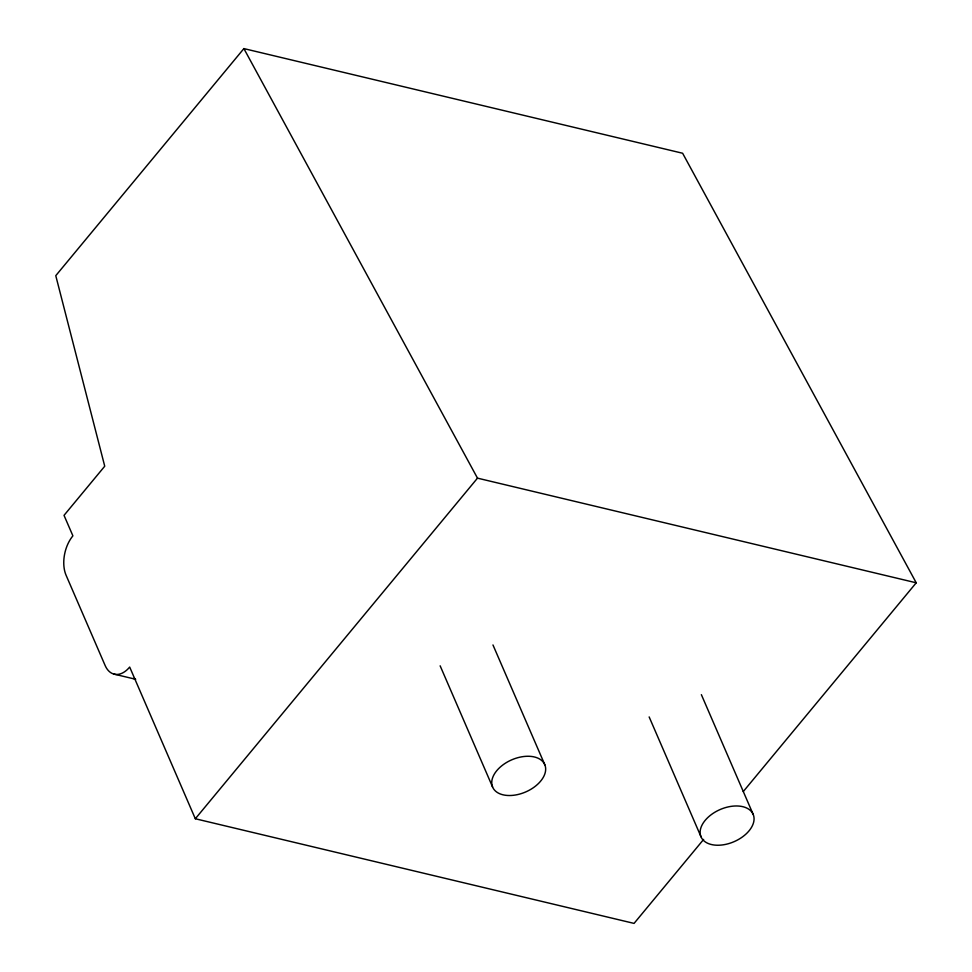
<?xml version="1.0" encoding="UTF-8"?>
<svg xmlns="http://www.w3.org/2000/svg" width="972" height="972" viewBox="0 0 972 972"><rect width="100%" height="100%" fill="white"/><g stroke="black" fill="none" stroke-linecap="round" stroke-linejoin="round"><path stroke-width="1.46" d="M743.252 791.585L916.232 582.799L682.623 153.248L243.887 48.6L55.769 275.671L104.733 466.22L64.031 515.354L72.9 535.851A28.382 17.241 -76.6 0 0 66.096 575.278L105.122 665.48A28.382 17.241 -76.6 0 0 129.677 667.059L195.323 818.752L634.06 923.4L703.631 839.419M195.323 818.752L477.495 478.151L916.232 582.799M113.773 674.046L135.703 679.282A28.382 17.241 -76.6 0 1 133.601 678.42M243.887 48.6L477.495 478.151M701.371 694.652L753.215 814.475A28.382 17.508 -23.4 0 1 719.875 845.178A28.382 17.508 -23.4 0 1 708.224 817.16A28.382 17.508 -23.4 0 1 753.215 814.475M649.15 716.923L700.994 836.734M492.962 644.946L544.818 764.757A28.382 17.508 -23.4 0 1 511.479 795.461A28.382 17.508 -23.4 0 1 499.827 767.455A28.382 17.508 -23.4 0 1 544.818 764.757M440.146 665.82L492.597 787.028"/></g></svg>
